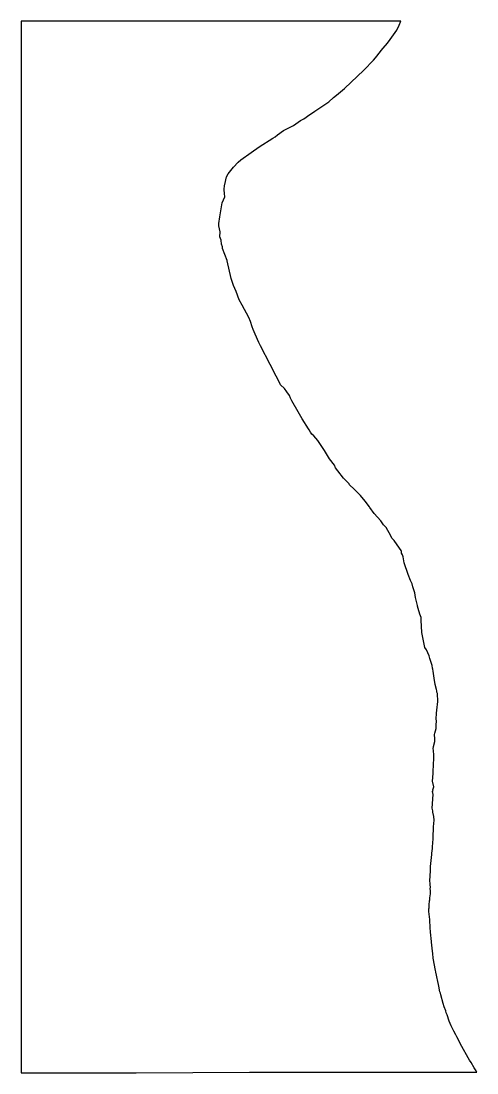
# Model space of a CAD drawing. Extents: x -56 to 2, y -53 to 81.
import ezdxf

# ---------------------------------------------------------------- set-up
doc = ezdxf.new("R2010")
doc.units = 0
doc.layers.add('50_150000', color=7, linetype='CONTINUOUS')

msp = doc.modelspace()

# ---------------------------------------------------------------- linework, layer by layer
at = {"layer": '50_150000', "color": 5}
msp.add_lwpolyline([(-56.17, 80.533), (-56.17, -53.367), (-41.472, -53.386), (-27.008, -53.299), (2.026, -53.299), (1.909, -53.126), (1.677, -52.746), (1.288, -52.068), (1.085, -51.752), (0.921, -51.443), (0.095, -50.021), (-0.553, -48.766), (-0.675, -48.51), (-0.942, -48.028), (-1.267, -47.358), (-1.507, -46.78), (-1.591, -46.497), (-1.705, -46.223), (-1.79, -45.938), (-1.883, -45.703), (-1.955, -45.442), (-2.146, -44.932), (-2.282, -44.497), (-2.594, -43.38), (-2.634, -43.194), (-2.693, -43.001), (-2.852, -42.284), (-3.01, -41.481), (-3.054, -41.308), (-3.19, -40.666), (-3.204, -40.567), (-3.23, -40.477), (-3.254, -40.295), (-3.552, -38.725), (-3.615, -38.122), (-3.627, -37.822), (-3.776, -36.647), (-3.812, -36.126), (-3.858, -35.843), (-3.862, -35.676), (-3.891, -35.483), (-3.993, -33.936), (-3.991, -33.754), (-4.106, -32.733), (-4.097, -32.408), (-4.062, -32.272), (-4.093, -31.877), (-4.047, -31.401), (-3.998, -31.25), (-3.981, -31.144), (-3.998, -30.985), (-3.907, -30.476), (-3.899, -30.057), (-3.927, -29.832), (-3.917, -29.649), (-3.94, -29.328), (-3.93, -29.167), (-3.975, -28.84), (-3.91, -27.547), (-3.913, -27.407), (-3.895, -27.265), (-3.887, -26.982), (-3.738, -25.475), (-3.729, -25.283), (-3.643, -24.692), (-3.643, -24.493), (-3.57, -23.475), (-3.58, -23.331), (-3.526, -21.936), (-3.44, -21.063), (-3.491, -20.601), (-3.621, -20.047), (-3.612, -19.883), (-3.707, -19.546), (-3.577, -17.77), (-3.626, -17.419), (-3.571, -17.259), (-3.59, -17.187), (-3.493, -16.81), (-3.628, -16.106), (-3.576, -15.1), (-3.572, -14.583), (-3.523, -14.267), (-3.53, -14.188), (-3.487, -12.968), (-3.493, -12.812), (-3.461, -12.653), (-3.501, -12.275), (-3.51, -12.12), (-3.549, -11.966), (-3.529, -11.645), (-3.356, -11.012), (-3.333, -10.862), (-3.354, -10.655), (-3.38, -10.125), (-3.347, -9.942), (-3.197, -9.353), (-3.173, -8.686), (-3.156, -8.588), (-3.141, -8.391), (-3.162, -8.145), (-3.12, -7.408), (-3.088, -6.997), (-2.973, -5.892), (-3.013, -4.89), (-3.075, -4.718), (-3.11, -4.542), (-3.125, -4.372), (-3.301, -3.718), (-3.451, -2.914), (-3.575, -2.019), (-3.586, -1.767), (-3.643, -1.63), (-3.681, -1.314), (-3.999, -0.386), (-4.069, -0.049), (-4.418, 0.692), (-4.633, 0.982), (-4.99, 2.918), (-5.104, 4.474), (-5.101, 4.845), (-5.256, 5.254), (-5.476, 5.985), (-5.576, 6.274), (-5.578, 6.371), (-5.806, 7.401), (-5.918, 7.987), (-6.158, 8.745), (-6.245, 9.141), (-6.442, 9.558), (-6.748, 10.313), (-7.272, 11.825), (-7.379, 12.573), (-7.488, 12.824), (-7.585, 13.076), (-7.61, 13.3), (-7.664, 13.416), (-8.438, 14.535), (-8.534, 14.661), (-8.826, 14.981), (-8.972, 15.281), (-9.572, 16.328), (-9.885, 16.677), (-10.247, 17.189), (-11.073, 18.136), (-11.632, 18.914), (-11.696, 18.99), (-12.241, 19.72), (-12.832, 20.428), (-13.646, 21.231), (-14.238, 21.797), (-14.299, 21.913), (-15.005, 22.658), (-15.727, 23.602), (-16.03, 23.982), (-16.171, 24.288), (-16.791, 25.116), (-17.43, 26.161), (-18.211, 27.351), (-18.276, 27.478), (-18.797, 28.036), (-19.071, 28.284), (-19.219, 28.506), (-19.402, 28.809), (-19.473, 28.943), (-20.289, 30.214), (-20.8, 31.135), (-21.621, 32.524), (-21.788, 32.863), (-21.921, 33.221), (-22.249, 33.692), (-22.56, 34.112), (-23.052, 34.59), (-23.423, 35.388), (-23.615, 35.677), (-24.35, 37.183), (-25.598, 39.579), (-25.831, 40.001), (-26.274, 41.046), (-26.552, 41.652), (-26.68, 41.97), (-26.878, 42.663), (-27.102, 43.171), (-27.934, 44.753), (-28.311, 45.447), (-28.713, 46.5), (-29.068, 47.289), (-29.334, 48.179), (-29.867, 50.411), (-29.874, 50.47), (-30.435, 51.995), (-30.451, 52.195), (-30.577, 52.576), (-30.625, 53.077), (-30.806, 53.489), (-30.747, 54.153), (-30.912, 54.912), (-30.915, 55.187), (-30.812, 56.038), (-30.507, 57.834), (-30.141, 58.613), (-30.182, 59.043), (-30.255, 59.494), (-30.197, 60.078), (-30.173, 60.2), (-29.924, 61.176), (-29.724, 61.535), (-29.574, 61.781), (-29.064, 62.411), (-28.456, 63.04), (-28.107, 63.342), (-26.815, 64.287), (-25.774, 65), (-24.02, 66.10101), (-23.725, 66.27901), (-23.439, 66.539), (-22.647, 67.067), (-21.405, 67.73), (-20.508, 68.35201), (-20.07, 68.58501), (-19.296, 69.119), (-19.079, 69.243), (-18.657, 69.54), (-16.9, 70.745), (-16.265, 71.292), (-15.889, 71.592), (-14.877, 72.439), (-12.41, 74.797), (-11.191, 76.083), (-10.919, 76.39001), (-10.289, 77.19501), (-10.189, 77.30701), (-9.964, 77.591), (-9.372, 78.269), (-9.034, 78.71201), (-8.841, 79.00201), (-8.83, 79.02901), (-8.405, 79.595), (-8.22, 79.908), (-8.154, 79.999), (-7.897, 80.533), (-7.687, 81.079), (-56.17, 81.079), (-56.17, 80.533)], dxfattribs=at)

doc.saveas('drawing.dxf')
